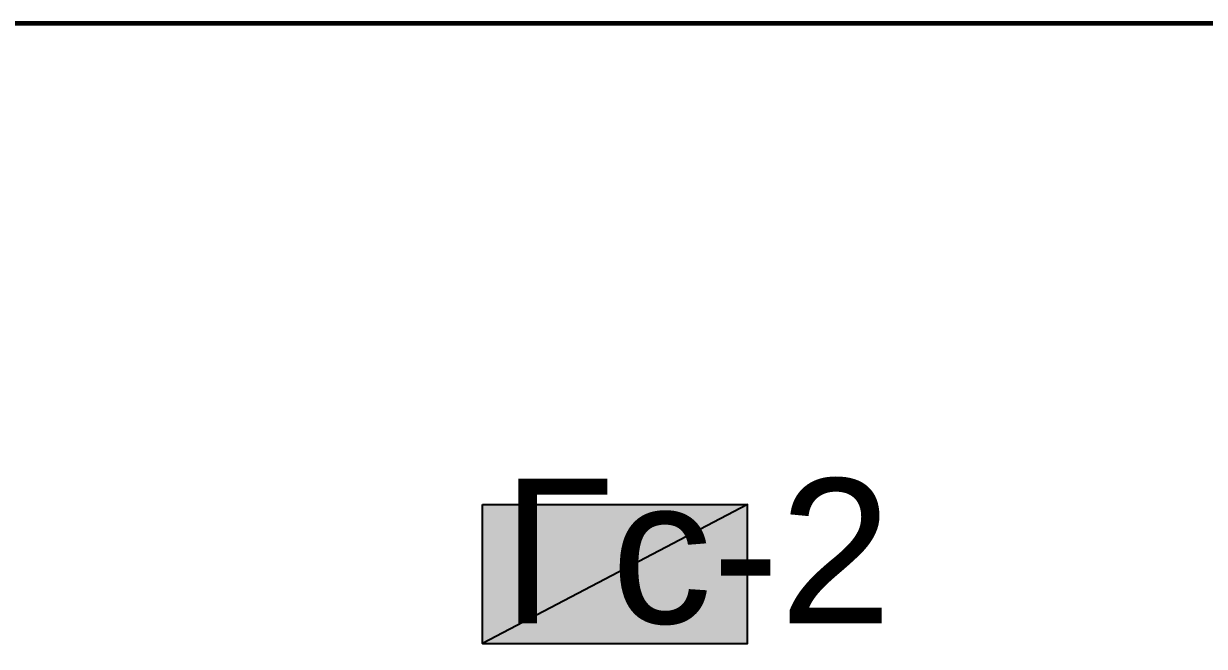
# Model space of a CAD drawing. Extents: x 8 to 21351, y 0 to 420.
# Drawn here: x 15902.33 to 15932.23, y 399.32 to 415.08 of the extents above; entities that cross this region are included whole.
import ezdxf

# ---------------------------------------------------------------- set-up
doc = ezdxf.new("R2010")
doc.units = 0
doc.styles.add('TEYPDFCAD_TEXT', font='arial.ttf')

msp = doc.modelspace()

# ---------------------------------------------------------------- hatches: boundary and pattern name
at = {"true_color": 0xffffff}
h = msp.add_hatch(color=0, dxfattribs=at)
h.paths.add_polyline_path([(15913.955, 402.907), (15920.664, 402.907), (15913.955, 399.394)])
h.paths.add_polyline_path([(15920.664, 402.907), (15913.955, 399.394), (15920.664, 399.394)])

# ---------------------------------------------------------------- linework, layer by layer
at = {"color": 0, "lineweight": 0, "true_color": 0xffffff}
msp.add_line((15913.955, 399.394), (15920.664, 399.394), dxfattribs=at)
at = {"lineweight": 60}
msp.add_lwpolyline([(15572.854, 5.08), (16141.835, 5.08), (16141.835, 415.078), (15572.854, 415.078)], close=True, dxfattribs=at)
at = {"color": 0, "true_color": 0xffffff}
for points in [[(15913.955, 402.907), (15920.664, 402.907), (15913.955, 399.394)], [(15920.664, 402.907), (15913.955, 399.394), (15920.664, 399.394)]]:
    msp.add_lwpolyline(points, close=True, dxfattribs=at)

# ---------------------------------------------------------------- texts
at = {"color": 7, "style": 'TEYPDFCAD_TEXT'}
msp.add_text('Гс-2', height=3.6618, dxfattribs=at).set_placement((15914.441, 399.902))

doc.saveas('drawing.dxf')
